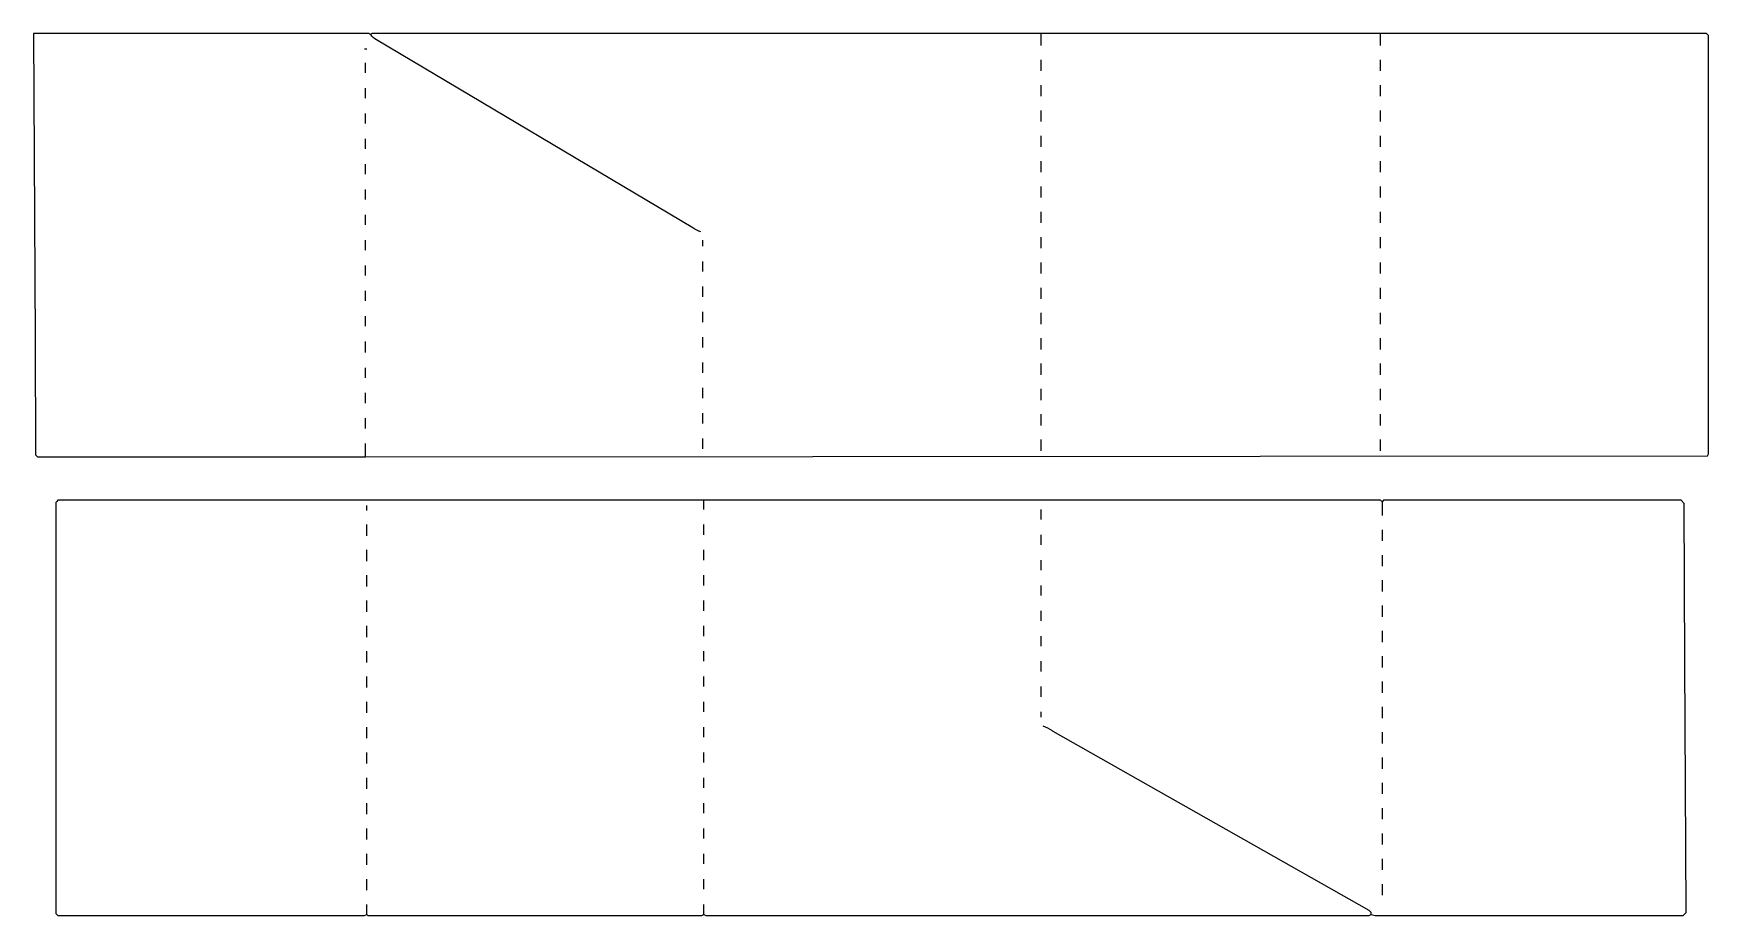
# Model space of a CAD drawing. Extents: x 85 to 1739, y 46 to 917.
import ezdxf

# ---------------------------------------------------------------- set-up
doc = ezdxf.new("R2010")
doc.units = 0
doc.layers.get('0').update_dxf_attribs({"linetype": 'CONTINUOUS'})

msp = doc.modelspace()

# ---------------------------------------------------------------- linework, layer by layer
at = {"color": 250, "linetype": 'CONTINUOUS'}
for points in [[(413, 499), (1737.99849, 500), (1739, 502), (1739, 915), (1737, 917), (419, 917), (418, 916), (417.1, 916.2), (416, 917), (85, 917), (86.50438, 614.99569), (87, 501), (89, 499), (413, 499), (413, 512)], [(1415, 905), (1415, 917)], [(413, 878), (413, 888)], [(1415, 880), (1415, 891)], [(413, 853), (413, 863)], [(1415, 855), (1415, 866)], [(413, 828), (413, 838)], [(1415, 830), (1415, 841)], [(413, 803), (413, 813)], [(1415, 805), (1415, 816)], [(413, 778), (413, 788)], [(1415, 780), (1415, 791)], [(413, 753), (413, 763)], [(1415, 755), (1415, 766)], [(413, 728), (413, 738)], [(1415, 730), (1415, 741)], [(413, 703), (413, 713)], [(746, 707), (746, 713)], [(1415, 705), (1415, 716)], [(413, 678), (413, 688)], [(746, 682), (746, 692)], [(1415, 680), (1415, 691)], [(413, 653), (413, 663)], [(746, 657), (746, 667)], [(1415, 655), (1415, 666)], [(413, 628), (413, 638)], [(746, 632), (746, 642)], [(1415, 630), (1415, 641)], [(413, 602), (413, 613)], [(746, 607), (746, 617)], [(1415, 605), (1415, 616)], [(413, 577), (413, 587)], [(746, 582), (746, 592)], [(1415, 580), (1415, 591)], [(746, 557), (746, 567)], [(1415, 555), (1415, 566)], [(413, 552), (413, 562)], [(413, 527), (413, 537)], [(746, 532), (746, 542)], [(1415, 530), (1415, 541)], [(746, 507), (746, 517)], [(1415, 505), (1415, 516)], [(414, 446), (414, 451)], [(1080, 437), (1080, 447)], [(414, 421), (414, 432)], [(747, 422), (747, 432)], [(1080, 412), (1080, 422)], [(414, 396), (414, 407)], [(747, 397), (747, 407)], [(1080, 387), (1080, 397)], [(414, 371), (414, 382)], [(747, 372), (747, 382)], [(1080, 362), (1080, 372)], [(414, 346), (414, 357)], [(747, 347), (747, 357)], [(414, 321), (414, 332)], [(747, 322), (747, 332)], [(1080, 337), (1080, 347)], [(1080, 312), (1080, 322)], [(414, 296), (414, 307)], [(747, 297), (747, 307)], [(414, 271), (414, 282)], [(747, 272), (747, 282)], [(1080, 287), (1080, 297)], [(1080, 262), (1080, 272)], [(414, 246), (414, 257)], [(747, 247), (747, 257)], [(414, 221), (414, 232)], [(747, 222), (747, 232)], [(1080, 242), (1080, 247)], [(414, 196), (414, 207)], [(747, 197), (747, 207)], [(414, 171), (414, 182)], [(747, 172), (747, 182)], [(414, 146), (414, 157)], [(747, 147), (747, 157)], [(414, 121), (414, 132)], [(747, 122), (747, 132)], [(414, 96), (414, 107)], [(747, 97), (747, 107)], [(414, 71), (414, 82)], [(747, 72), (747, 82)], [(414, 47), (414, 57)], [(747, 47), (747, 57)]]:
    msp.add_lwpolyline(points, dxfattribs=at)
for points in [[(744, 721, -0.087767), (736.1, 725.2), (423.84615, 910.76923, -0.164688), (418, 916)], [(1406, 47), (1410, 46), (1714, 46), (1717, 49), (1716.49725, 113.00272), (1715.49682, 296.00314), (1715, 453), (1712, 456), (1418, 456), (1417, 455), (1416.1, 455.2), (1415, 456), (109, 456), (108, 455), (107, 454), (107, 48), (109, 46), (412, 46), (414, 47), (415, 46), (745, 46), (747, 47), (749, 46), (1404, 46), (1406, 47), (1406, 49), (1404, 51), (1091.9, 227.8), (1091.15385, 228.23077, 0.067481), (1082, 233)]]:
    msp.add_lwpolyline(points, format="xyb", dxfattribs=at)
at = {"color": 251, "linetype": 'CONTINUOUS'}
for points in [[(1080, 905), (1080, 917)], [(412, 902), (414, 902)], [(1080, 880), (1080, 891)], [(1080, 855), (1080, 866)], [(1080, 830), (1080, 841)], [(1080, 805), (1080, 816)], [(1080, 780), (1080, 791)], [(1080, 755), (1080, 766)], [(1080, 730), (1080, 741)], [(1080, 705), (1080, 716)], [(1080, 680), (1080, 691)], [(1080, 655), (1080, 666)], [(1080, 630), (1080, 641)], [(1080, 605), (1080, 616)], [(1080, 580), (1080, 591)], [(1080, 555), (1080, 566)], [(1080, 530), (1080, 541)], [(1080, 505), (1080, 516)], [(1417, 441), (1417, 455)], [(1417, 416), (1417, 427)], [(1417, 391), (1417, 402)], [(1417, 366), (1417, 377)], [(1417, 341), (1417, 352)], [(1417, 316), (1417, 327)], [(1417, 291), (1417, 302)], [(1417, 266), (1417, 277)], [(1417, 241), (1417, 252)], [(1417, 216), (1417, 227)], [(1417, 191), (1417, 202)], [(1417, 166), (1417, 177)], [(1417, 141), (1417, 152)], [(1417, 116), (1417, 127)], [(1417, 91), (1417, 102)], [(1417, 66), (1417, 77)]]:
    msp.add_lwpolyline(points, dxfattribs=at)
at = {"color": 197, "linetype": 'CONTINUOUS'}
msp.add_lwpolyline([(747, 447), (747, 456)], dxfattribs=at)

doc.saveas('drawing.dxf')
